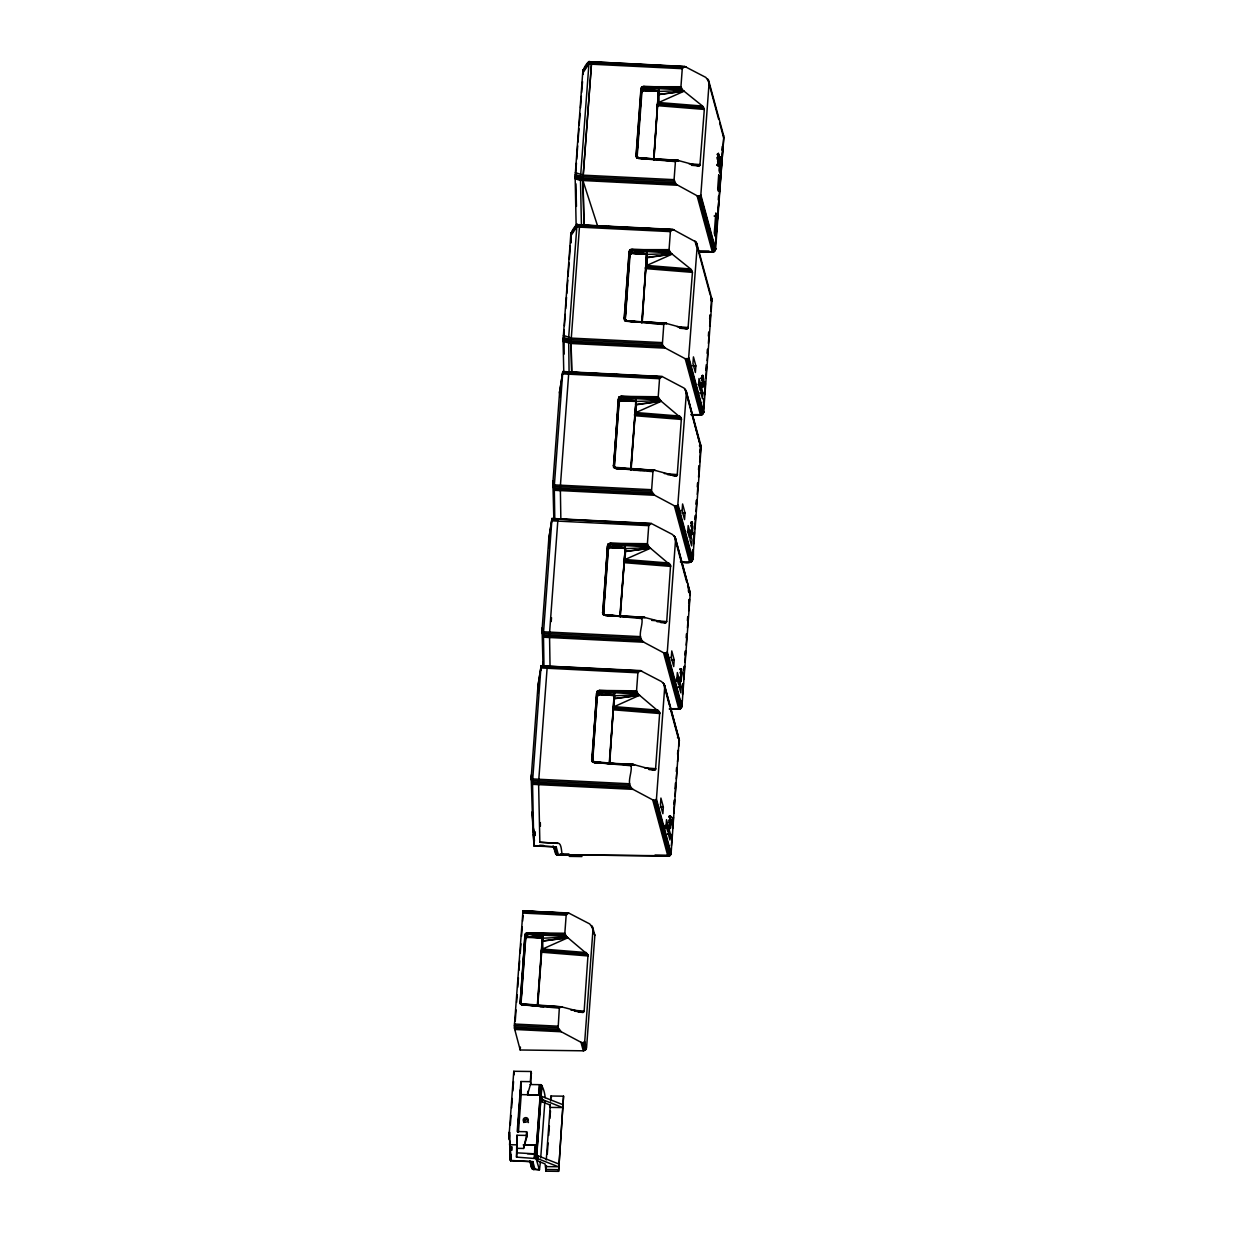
<?xml version="1.0" encoding="UTF-8"?>
<svg xmlns="http://www.w3.org/2000/svg" width="1233" height="1233" viewBox="0 0 1233 1233"><rect width="100%" height="100%" fill="white"/><g stroke="black" fill="none" stroke-linecap="round" stroke-linejoin="round"><path stroke-width="1.5" d="M671.076 823.736L670.952 821.44M533.319 829.3L533.103 825.725L533.627 835.496L534.937 835.512L532.718 825.108L531.192 777.869L537.989 685.486L538.189 693.27M543.044 667.161L542.073 629.801L548.839 538.359L549.086 548.022M553.864 520.249L552.893 482.889L559.659 391.431L559.813 397.334M560.861 519.34L560.321 486.727L651.533 491.243L654.661 495.265L674.374 505.777L677.765 505.653L686.442 392.017L684.145 388.133L661.998 376.466L562.818 371.518L554.264 486.434L554.788 519.001M579.757 225.146L577.09 224.452L576.921 225.531L568.644 337.827L569.107 373.861M571.696 372.258L571.095 341.079L563.142 339.029L570.679 236.073C570.34 229.261 584.658 215.744 572.05 232.035M571.711 372.196L571.049 342.435L563.08 340.555L563.142 339.029L571.187 339.522L571.28 337.981L563.358 335.422M575.703 174.408L576.428 163.033M699.034 252.025L713.321 252.071L715.572 249.158L700.837 194.953L709.16 81.979L705.815 77.402L684.716 66.443L589.097 61.65L580.45 178.122L581.406 224.452M576.181 227.226L575.133 176.227L582.67 73.271L582.916 70.697L588.927 62.729L591.563 62.883L582.962 178.276L584.103 226.672M563.758 371.395L563.08 340.555M660.518 400.617L658.222 396.749L621.047 396.363L618.735 397.303L613.572 467.215L654.584 470.266L675.391 475.907L677.194 475.476L681.402 418.326L660.518 400.617L636.428 401.434L635.658 404.856L635.704 401.403L619.166 400.879L614.388 467.369L615.93 468.355L628.845 469.126M629.046 252.025L630.125 253.967L625.301 319.378L626.765 321.258L625.008 319.347L629.647 254.692L630.787 253.15L646.786 254.445L646.77 265.449L690.634 268.979L692.437 272.37L688.029 328.394L686.242 328.826L665.435 323.185L624.931 320.75L624.16 318.268L629.046 252.025L630.171 249.636L669.057 249.652L670.613 252.873L690.634 268.979M636.814 157.809L653.66 158.857L653.922 159.751L658.422 91.381L642.655 90.209L641.514 91.766L636.875 156.406L638.632 158.379L637.168 156.452L641.992 91.026L640.913 89.1L642.054 86.711L680.94 86.726L682.496 89.932L702.517 106.038L704.32 109.429L699.912 165.453L698.125 165.885L677.318 160.244L636.814 157.809L636.028 155.327L640.913 89.1M524.811 935.616L520.881 1003.832L522.545 1004.849L533.627 1005.465L522.53 1004.895L520.773 1002.938L525.813 935.323L527.616 934.321L566.394 936.448L588.018 954.82L584.149 1011.122L583.039 1012.432L561.215 1006.775L520.187 1003.708L525.35 933.797L527.662 932.857L564.837 933.242L566.394 936.448M597.959 762.641L593.335 762.117L592.487 760.53L597.527 692.915L599.33 691.913L638.108 694.04L659.732 712.412L655.524 769.562L653.737 770.009L632.93 764.368L593.505 762.318L591.917 761.3L597.065 691.389L599.377 690.449L636.552 690.834L638.108 694.04M607.376 546.08L603.446 614.296L605.11 615.313L614.327 615.837L605.095 615.359L603.338 613.402L608.378 545.787L610.165 544.786L648.959 546.913L670.582 565.284L666.714 621.586L665.589 622.896L643.765 617.224L604.355 615.175L602.752 614.173L607.915 544.246L610.227 543.321L647.402 543.707L648.959 546.913M636.151 397.735L630.695 469.172L615.945 468.155L614.157 466.444L619.197 398.829L621 397.827L659.778 399.954M619.767 396.625L620.954 400.001L636.074 401.203L619.983 400.478L619.197 402.05L620.923 400.54L621.047 396.363L658.391 397.843M630.618 249.544L630.048 254.954L630.032 251.732L631.835 250.746L670.613 252.873M682.496 89.932L643.718 87.805L641.915 88.807L641.514 91.766L643.672 90.24L659.146 91.412L683.236 90.595M670.922 820.5L669.473 815.892L670.166 817.926M671.122 821.255L670.259 815.892L670.613 817.633M681.941 672.925L681.001 681.51L680.308 676.624L681.032 680.215L681.88 671.8L681.448 668.98L680.323 668.764L681.726 672.478M681.325 668.795L681.202 670.012M691.913 524.842L691.929 521.806L692.776 528.402L691.836 534.552L691.127 529.666L691.852 533.257L692.592 526.414L691.482 522.021M702.81 378.87L703.596 378.885C703.457 400.324 700.082 373.167 702.949 385.867C704.891 381.737 701.623 370.023 703.396 378.439L702.209 376.096M719.055 156.915L718.654 154.572L717.406 154.788L718.438 153.2L719.209 156.237L718.361 164.652L717.637 161.045L718.33 165.931L719.271 157.362M718.269 154.788L718.222 153.601M537.496 1006.328L542.767 934.244L527.647 933.396L525.088 934.706L520.064 1002.783L522.391 1004.602L535.446 1005.573M643.765 617.224L604.956 615.067L602.629 613.248L607.638 545.171L610.196 543.845L625.316 544.693L625.254 547.837L619.891 615.93L605.126 615.113L603.569 614.327L608.455 548.007L607.915 544.246M654.584 470.266L615.776 468.108L613.448 466.29L618.92 397.951L619.983 398.151L619.983 400.478L619.166 400.879L618.735 397.303M609.21 763.921L614.481 691.821L599.361 690.989L596.803 692.299L591.778 760.376L594.106 762.194L617.116 763.813M641.715 322.753L646.986 250.653L631.866 249.806L629.308 251.116L624.283 319.193L626.611 321.012L642.254 322.322L624.931 320.75M653.829 159.812L658.869 87.713M540.439 1161.763L539.484 1169.778L534.937 1169.346L532.872 1161.686L510.57 1160.792L509.768 1140.54M669.442 822.581C670.706 819.267 669.658 825.709 668.748 820.238M702.286 385.42L702.671 381.244L701.284 377.868M702.055 379.07L702.07 377.868L702.671 381.351M718.407 158.672C718.115 162.355 716.912 151.366 718.454 159.535M509.645 1144.471L510.292 1150.297L511.603 1150.312L511.541 1147.43L510.231 1147.414L509.167 1134.345L513.776 1071.277L531.084 1071.492L530.776 1083.252L527.524 1094.688L540.177 1095.058L536.478 1145.103L523.208 1144.933M509.799 1132.387L509.399 1139.909L509.152 1135.208M608.008 546.666L608.331 547.837L610.135 546.959L625.254 547.837L620.045 616.793M702.625 384.866L702.841 381.305M670.937 822.426C671.646 828.653 667.777 830.086 670.86 824.399M700.837 194.953L699.157 196.309L697.092 195.754L676.038 184.241L582.916 179.633L591.455 64.162L588.819 64.008L582.67 73.271M514.392 1025.579L522.962 910.956L568.613 912.975L589.713 923.933L593.058 928.511L584.735 1041.484L586.23 1048.99L583.286 1050.809L520.203 1049.992L514.5 1028.507L514.392 1025.579L558.148 1027.736L561.277 1031.759L580.99 1042.27L583.055 1042.825L584.735 1041.484M678.689 746.427L678.844 738.69L664.109 684.099L661.427 681.525L640.328 670.567L541.071 665.82L532.517 782.046L533.565 832.599M678.982 742.605L678.844 738.69M554.511 850.801L556.931 854.885L669.766 855.764L671.137 852.959L679.029 741.418M689.817 595.477L690.033 592.272L674.96 536.971L672.278 534.382L651.178 523.424L551.999 518.446L543.445 633.346L543.984 667.053M701.13 447.271L700.961 448.242L686.211 391.015M710.979 300.266C712.35 302.933 711.318 299.28 710.886 297.769L711.98 299.773L710.747 296.937M711.811 301.16L711.349 297.507M723.417 137.31L723.232 134.567L723.833 137.926L714.816 250.993L699.943 196.124M533.273 815.614L532.718 825.108M571.187 339.522L571.095 341.217L663.061 345.764L665.496 348.168L685.209 358.695L688.6 358.572L697.292 244.92L695.905 241.93L672.833 229.384L577.013 224.699L570.91 233.499L576.921 225.531L579.572 225.685L579.448 227.134L670.398 231.619L672.833 229.384M586.415 952.57L542.551 949.04L542.335 937.619L537.326 1005.465L522.545 1004.849L519.925 1001.859M658.129 710.146L614.265 706.632L614.049 695.212L609.749 763.489L592.426 761.932M671.369 253.536L647.001 254.43L647.217 257.712L672.139 254.168L646.77 265.449L646.554 254.044L642.254 322.322L626.611 321.012L624.16 318.268M702.517 106.038L658.653 102.524L658.437 91.103L653.598 159.812M570.679 236.073L576.813 226.81L579.464 226.964L571.172 339.645L662.383 344.146L663.061 345.764M554.295 514.947L553.941 519.848L554.234 509.368M564.144 329.658L564.097 354.148M564.421 325.851L565.269 314.415M565.685 308.697L566.533 297.261M566.81 293.454L567.796 280.107M568.074 276.3L569.06 262.968M569.338 259.146L570.324 245.814M576.705 159.227L577.691 145.895M577.969 142.072L578.955 128.741M579.233 124.934L580.08 113.498M580.496 107.78L581.344 96.344M581.622 92.537L582.546 81.625M515.24 1021.232L516.072 1009.904M516.627 1002.352L517.197 994.8M517.752 987.248L518.446 977.8M519.001 970.248L519.694 960.8M520.249 953.248L520.942 943.8M521.513 936.248L522.206 926.815M522.622 921.143L523.039 915.487M510.354 1124.866L511.048 1115.449M511.603 1107.928L512.296 1098.511M512.851 1090.974L513.544 1081.557M509.63 1143.9L510.57 1160.792L511.109 1154.658M554.85 847.163L556.931 854.885L558.272 854.531L556.206 846.886L533.889 845.977L534.444 839.812M511.603 1150.312L511.88 1146.613M534.937 835.512L535.214 831.797M550.704 621.602L550.981 617.825M551.228 621.509L551.521 617.702M520.203 1049.992L520.418 1047.048M539.283 1169.393L536.093 1158.604L516.504 1157.124L516.935 1135.269L526.383 1135.393L526.799 1136.996L523.563 1148.447L517.228 1148.355L516.843 1153.595L516.827 1152.824L534.475 1153.826L527.431 1153.734M530.776 1083.252L530.344 1081.649L520.896 1081.526L517.213 1131.57L526.645 1131.709L526.799 1136.996M518.476 1131.879L521.205 1094.611L520.896 1081.526M516.504 1157.124L516.827 1152.824M523.563 1148.447L527.077 1133.297M527.524 1094.688L527.77 1091.297M530.344 1081.649L531.084 1071.492M526.383 1135.393L526.645 1131.709M537.727 1006.344L542.659 938.205L567.134 937.111M531.839 1163.921L532.425 1169.161L539.484 1169.778M534.166 1158.126L535.137 1144.887L536.478 1145.103M538.836 1094.842C537.742 1075.777 544.416 1087.29 545.156 1097.647M534.706 1158.172L535.692 1144.918M539.376 1094.873L540.116 1084.716M563.204 853.899C560.876 857.659 562.664 843.156 558.056 843.233M535.245 1158.265L536.216 1145.025M539.9 1094.966L540.655 1084.809M535.708 1158.419L541.117 1084.948M536.093 1158.604L541.503 1085.148M536.355 1158.82L541.78 1085.364M536.494 1159.051L541.904 1085.595M550.612 1101.131L550.981 1096.014L563.558 1096.183L558.595 1171.35L546.034 1171.196L545.063 1163.921L538.05 1161.178L537.326 1158.496L537.542 1155.629L558.564 1163.89M541.688 1099.312L562.71 1107.573L550.149 1107.404L549.425 1104.737L542.412 1101.978L541.904 1096.43L562.926 1104.691M542.412 1101.978L542.628 1099.112M540.717 1158.003L544.878 1101.423M546.265 1159.976L550.35 1104.537M546.034 1171.196L546.45 1165.539M547.282 1154.242L548.115 1142.929M548.67 1135.408L549.363 1125.991M549.918 1118.454L550.473 1110.918M558.148 1027.736L559.32 1008.147L561.215 1006.775M564.837 933.242L566.163 915.194L568.613 912.975M558.595 1171.35L563.558 1096.183M597.959 762.595L593.273 762.148L592.272 760.021L596.525 693.208M630.695 469.172L615.914 468.401L613.942 465.935L618.195 399.122M665.435 323.185L626.765 321.32L625.1 320.241L629.678 252.611M681.664 88.992L643.749 86.865L641.191 88.175L636.166 156.267L638.632 158.379L636.752 156.375L641.545 89.67M586.538 1048.158L594.861 935.2L593.705 932.996M630.88 469.835L636.074 401.203L620.954 400.001M609.441 763.936L614.373 695.797L638.864 694.703M620.291 616.793L625.223 548.654L649.699 547.575M631.111 469.835L636.043 401.696M641.961 322.753L646.893 254.614M664.109 684.099L664.772 686.103L656.449 799.076L654.769 800.417L652.704 799.863L632.991 789.351C625.408 784.049 632.575 772.968 631.034 765.739L632.93 764.368M636.552 690.834L637.877 672.786L640.328 670.567M674.96 536.971L675.622 538.96L667.3 651.933L665.604 653.29L663.554 652.735L643.826 642.223C636.259 636.922 643.41 625.825 641.869 618.596L642.177 617.748L604.355 615.175M647.402 543.707L648.728 525.659L651.178 523.424M651.533 491.243L653.012 470.79L614.08 467.831M658.222 396.749L659.547 378.701L661.998 376.466M662.383 344.146L663.847 323.709L626.01 321.135M669.057 249.652L670.398 231.619M676.038 184.241L674.081 179.664L675.422 161.615L677.318 160.244M680.94 86.726L682.265 68.678L684.716 66.443M671.291 657.543L671.769 650.932L674.204 659.963L673.727 666.575L671.291 657.543L669.719 657.528M682.111 510.585L682.589 503.973L685.024 513.005L684.546 519.617L682.111 510.585L680.539 510.57M663.354 807.091L662.876 813.703L660.441 804.671L660.919 798.059L663.354 807.091L660.21 807.045M695.874 365.908L695.381 372.52L692.946 363.504L693.439 356.892L695.874 365.908L692.715 365.877M665.404 828.607L665.62 825.663L668.132 825.694L667.7 831.581L666.082 825.571L666.514 819.668L668.132 825.694M676.254 681.464L676.47 678.52L678.982 678.551L678.551 684.454L676.917 678.427L677.349 672.54L678.982 678.551M689.802 531.608L689.37 537.496L687.737 531.469L688.184 525.582L689.802 531.608L687.29 531.562M700.637 384.511L700.205 390.399L698.587 384.388L699.019 378.5L700.637 384.511L698.125 384.48M670.413 834.109L669.966 840.012L668.348 833.986L668.779 828.098L670.413 834.109L667.253 834.078M681.248 686.981L680.816 692.869L679.198 686.858L679.63 680.97L681.248 686.981L678.104 686.935M702.918 392.942L702.486 398.829L700.853 392.818L701.3 386.915L702.918 392.942L699.758 392.895M716.62 216.052L715.125 236.166L714.292 233.099L715.787 212.97L716.62 216.052L714.092 216.022M715.741 234.301L716.034 230.479M717.02 217.085L717.298 213.263M718.284 199.885L718.562 196.062M719.409 184.596L719.841 178.847M720.673 167.38L720.966 163.557M721.952 150.179L722.23 146.342M671.353 838.409L671.646 834.587M672.632 821.209L672.91 817.387M673.896 803.993L674.174 800.171M675.021 788.704L675.453 782.97M676.285 771.488L676.578 767.666M677.564 754.288L677.842 750.465M681.217 704.659L681.495 700.837M682.481 687.459L682.774 683.637M683.76 670.243L684.038 666.421M684.885 654.954L685.163 651.132M686.149 637.738L686.427 633.916M687.413 620.538L687.706 616.716M688.692 603.322L688.97 599.5M692.329 553.879L692.607 550.057M693.593 536.679L693.871 532.856M694.857 519.463L695.135 515.641M695.982 504.174L696.275 500.351M697.261 486.958L697.539 483.136M698.525 469.758L698.803 465.935M699.789 452.542L700.082 448.72M703.442 402.975L703.735 399.153M704.721 385.759L704.999 381.937M705.846 370.47L706.262 364.737M707.11 353.255L707.388 349.432M708.374 336.054L708.667 332.232M709.653 318.838L709.931 315.016M715.756 241.622L716.604 230.17M717.036 224.437L717.868 212.985M718.161 209.163L719.147 195.785M719.425 191.963L720.411 178.6M720.689 174.778L721.536 163.326M721.952 157.593L722.8 146.126M671.369 845.746L672.216 834.279M672.648 828.545L673.48 817.094M673.773 813.271L674.759 799.909M675.037 796.086L676.023 782.708M676.301 778.886L677.148 767.435M677.564 761.701L678.412 750.25M682.08 700.514L680.616 708.636L669.319 709.067M682.496 694.796L683.344 683.329M683.621 679.506L684.608 666.144M684.901 662.321L685.733 650.854M686.164 645.136L687.012 633.67M687.428 627.936L688.276 616.485M688.692 610.751L689.54 599.284M682.049 562.125C692.9 565.269 694.148 559.058 693.177 549.748M693.609 544.015L694.456 532.548M694.734 528.741L695.72 515.363M695.998 511.541L696.845 500.089M697.261 494.356L698.109 482.889M698.541 477.171L699.373 465.704M699.666 461.882L700.652 448.519M703.457 410.296L704.305 398.829M704.582 395.022L705.43 383.555M705.862 377.822L706.694 366.371M707.125 360.637L707.973 349.17M708.389 343.452L709.237 331.985M709.653 326.252L710.501 314.8M710.778 310.978L711.472 298.232M699.157 196.309L714.154 251.655L715.618 248.958L723.725 137.279M665.604 653.29L680.616 708.636L681.988 705.831L690.141 595.2M701.099 447.949L692.807 558.873L691.436 561.678L676.439 506.331M711.95 300.852L703.565 412.577L701.454 414.997L692.884 415.043M613.942 465.935L615.914 468.401L613.31 465.35M542.767 663.385L542.982 661.998M675.422 161.615L638.463 158.348L661.505 159.689M542.998 941.103L567.92 937.758L542.551 949.04L542.566 938.02L525.782 937.373L521.004 1003.878L537.696 1005.511M659.1 94.571L684.022 91.242L658.653 102.524L658.838 88.622L643.179 86.433M625.563 551.552L650.485 548.223L625.116 559.505L625.116 548.485L609.117 547.19L607.699 546.219L608.085 544.909L610.135 546.959L608.378 549.009L610.119 547.221L625.609 548.392L625.116 559.505L668.964 563.019M697.092 195.754L712.412 252.21L714.339 251.44L715.679 248.388M715.202 249.266L714.493 250.731M688.06 359.05L702.949 413.918L703.812 411.329L702.286 414.581L687.274 359.25M677.225 506.146L692.098 561.015L692.961 558.41L692.484 559.289M664.618 653.166L679.784 709.052L680.308 706.786M666.39 653.105L681.279 707.973L682.142 705.368L679.599 708.682L671.029 708.713M654.769 800.417L669.766 855.764L671.291 852.496L670.428 855.101L655.555 800.232M670.814 853.375L670.582 854.931L668.24 856.072L556.484 854.639L553.047 845.992M579.664 224.853L579.556 225.855L670.767 230.355M584.026 372.983L568.814 372.119L560.429 485.232L554.357 484.893L553.016 480.731M547.252 666.329L538.574 782.4L539.854 842.185L558.04 843.357M537.557 1005.388L522.36 1004.864L559.32 1008.147M626.611 321.012L663.539 324.556M613.572 467.215L615.93 468.355L631.08 469.018L615.745 468.37L652.704 471.638M604.956 615.067L641.869 618.596M609.749 763.489L594.075 762.456L631.034 765.739M691.066 533.242L692.437 531.192M559.551 392.186L562.818 371.518L559.474 393.065M548.731 539.098L551.999 518.446L548.654 539.992M537.881 686.226L541.148 665.573L541.272 669.658M537.804 687.12L541.179 665.943L547.252 666.282M658.838 88.622L658.437 90.841L642.054 86.711M631.311 249.374L646.955 251.563L646.57 253.782L630.171 249.636M635.719 401.126L619.937 400.232L618.519 399.276L618.92 397.951L621.031 396.903L636.12 398.644L635.719 400.864L619.336 396.733M527.077 932.949L542.736 935.138L542.335 937.357L526.553 936.726L525.35 933.797M609.641 543.414L625.301 545.602L624.9 547.822L608.501 543.691M598.791 690.542L614.45 692.73L614.049 694.95L599.284 694.102L597.126 695.874L592.719 761.47L609.302 763.057L609.873 764.244M691.05 534.536L692.669 530.853M669.211 828.468L669.997 826.973M582.993 70.327C598.036 52.218 580.928 66.166 583.117 74.396M712.628 251.964L713.707 251.039L713.321 252.071L698.155 196.186M692.9 558.981L690.804 561.863L680.339 561.863M679.275 708.127L678.874 709.191L663.554 652.735M653.767 800.294L668.949 856.18L669.319 855.163L667.839 855.949L652.704 799.863M554.295 847.009L556.376 854.762L557.331 853.822M715.618 248.958L715.356 250.037L700.483 195.631M703.75 411.884L701.454 414.997L686.288 359.127M533.195 1169.238L530.961 1161.825M671.23 853.066L670.105 854.854M530.591 1076.347L531.515 1073.08M669.781 826.603L669.272 827.204L670.444 827.035M682.65 67.414L591.439 62.914L591.732 61.804L683.498 66.628M577.121 224.822L579.741 224.606M680.693 680.57L680.847 681.34M703.704 412.099L703.38 413.086L688.6 358.572M682.034 706.139L681.71 707.141L666.945 652.611M637.23 157.963L638.632 158.379L636.028 155.327M625.347 320.888L626.765 321.32L624.484 318.422L626.78 321.073M614.512 467.985L615.914 468.401M603.692 614.943L616.146 615.868L605.11 615.313L602.49 612.308M592.842 762.071L631.342 764.876L593.505 762.318M521.127 1004.479L559.628 1007.284L520.696 1004.34M688.954 357.894L703.55 411.992L701.253 414.642L690.773 414.642M678.119 504.975L692.715 559.088L690.418 561.724L689.509 561.847L674.374 505.777M667.3 651.933L681.895 706.031L679.984 708.821L669.519 708.821M656.449 799.076L671.045 853.174L667.839 855.949M629.755 254.877L631.789 253.181L647.263 254.337L646.955 251.563M597.25 696.044L599.284 694.349L614.758 695.52L614.45 692.73M525.535 938.452L527.57 936.756L543.044 937.928L542.736 935.138M609.225 763.073L601.627 762.903L609.025 763.258M669.303 817.479L670.844 817.094M680.508 679.892L680.909 680.077M658.376 94.833L658.792 91.18L641.884 90.857L641.453 87.266M598.097 690.711L597.543 696.136L598.313 694.564L614.404 695.289L614.712 698.479L639.542 695.273L614.265 706.632L614.281 695.612L598.282 694.318L597.065 691.389M642.485 86.603C644.273 88.714 640.312 93.785 642.809 90.703L643.641 90.518L643.765 86.341L681.109 87.82M608.948 543.583L609.164 547.437L607.977 548.747M526.383 933.119L525.828 938.544L525.443 936.201M625.301 551.428L625.239 548.161L608.331 547.837M636.29 157.192L636.351 155.481L637.723 158.009L654.137 159.381M624.422 320.133L625.979 320.796M602.752 614.173L602.814 612.462L605.11 615.313L603.261 614.789M591.917 761.3L591.655 759.436M520.187 1003.708L520.249 1001.997L522.561 1004.648L521.79 1004.725M629.647 254.692L631.774 253.459L646.909 254.121L647.233 257.312L672.062 254.106M618.796 401.788L620.091 400.725M597.126 695.874L599.253 694.626L599.377 690.449L636.721 691.929M525.412 938.282L527.539 937.034L542.69 937.712L542.998 940.887L567.827 937.681M582.793 71.73L588.927 62.729M570.802 234.532L576.921 225.531M589.097 61.65L582.916 70.697L589.02 61.897L591.778 62.174M570.91 233.499L577.09 224.452M646.508 257.759L646.786 254.445M653.413 159.149L646.03 158.764L653.891 159.242M632.298 321.597L641.776 321.798M681.988 705.831L680.169 708.019M690.804 561.863L675.437 506.208M636.752 156.375L637.862 157.855M603.122 612.893L604.309 614.835M594.152 762.056L591.963 759.59L593.474 761.963M533.627 1005.481L522.53 1004.895L520.449 1003.308L521.744 1004.371M691.096 523.131L691.698 524.719M680.539 670.135L681.063 670.089M636.382 404.594L635.935 412.546L679.799 416.06M639.634 695.35L614.712 698.679M670.166 828.638L669.519 823.428L669.935 826.865M669.226 250.761L631.897 249.282L631.774 253.459L630.001 253.782L629.57 250.207M526.599 936.972L525.782 937.373L525.535 934.46L527.57 936.51L526.707 937.219M717.698 164.575L717.991 163.619M690.989 561.061L691.775 560.753M690.31 593.828L690.31 594.214M701.962 412.731L702.748 412.531L702.456 414.38L700.544 415.136L685.209 358.695M534.937 1169.346L533.596 1169.701L531.515 1161.979M615.175 468.216L631.419 469.403M556.946 854.022L555.328 853.606M533.627 1168.838L532.024 1168.56L533.149 1169.439L529.712 1160.792L531.562 1167.682L531.192 1165.601M683.93 91.165L659.1 94.371L658.669 91.504M661.212 401.187L636.382 404.393L635.935 412.546L661.304 401.264L636.382 404.794L635.951 401.526M650.392 548.146L625.563 551.351L625.116 548.485M700.945 414.072L701.839 413.98M614.281 695.612L614.358 698.864M542.566 938.02L542.643 941.288M675.114 160.891L678.905 160.614L665.65 160.413M641.576 617.872L645.275 617.563M628.83 765.138L634.517 764.722L623.158 764.552M717.375 153.955L718.161 153.971M717.375 154.433L718.145 154.449M717.606 154.51L718.392 154.526M717.714 157.547L716.928 157.547L717.544 159.828M717.668 159.026L718.454 159.042M717.329 164.143L718.115 164.159M717.837 164.39L717.236 165.345L718.176 165.777M717.452 164.498L718.485 164.59M717.144 164.898L717.93 164.914M718.022 165.006L718.808 165.006M717.236 165.345L718.022 165.345M717.868 165.53L718.654 165.546M699.419 250.962L708.99 251.085M698.834 251.655L713.136 251.702L715.525 249.22M702.425 375.248L703.349 375.911M701.947 376.034L702.995 376.096M701.808 376.312L703.118 376.45M702.456 376.959L703.457 376.759M702.533 377.637L703.55 377.76M702.132 377.914L701.346 377.914L702.009 380.565M701.223 378.207L702.009 378.207M701.223 378.701L702.009 378.716M701.962 380.196L702.748 380.196M702.64 382.23L703.426 382.245M702.795 382.554L703.581 382.569M701.962 383.139L701.253 384.604L702.255 386.438M702.579 383.201L703.365 383.216M701.346 382.692L702.178 383.617M702.733 383.756L703.519 383.771M702.502 384.095L703.288 384.095M701.253 384.604L702.24 384.434M702.394 384.835L703.411 384.881M701.392 383.602L702.332 385.143M701.546 385.128L702.44 385.682M701.392 385.898L702.178 385.914M681.88 512.959L685.024 513.005M690.927 522.206L692.376 522.345M690.865 522.576L691.651 522.576M691.728 522.992L692.514 522.992M690.865 523.054L692.16 523.193M690.896 523.409L692.283 523.547M691.836 523.84L692.622 523.84M691.605 524.056L692.391 524.056M691.559 531.932L692.576 531.962M691.451 532.517L692.237 532.533M690.819 532.764L691.605 532.779M691.328 532.933L692.453 532.887M690.942 533.103L691.99 533.195M691.528 533.612L692.314 533.627M690.727 533.951L691.513 533.966M691.374 534.151L692.16 534.151M690.881 534.382L691.99 534.475M671.06 659.917L674.204 659.963M680.323 668.764L681.448 668.98M680.107 669.165L681.541 669.303M680.046 669.534L680.832 669.534M680.246 680.2L681.155 680.154M679.815 680.477L680.601 680.493M679.907 680.909L681.325 681.109M680.215 681.495L681.171 681.417M669.473 815.892L670.598 816.107M669.257 816.292L670.043 816.308M669.92 816.431L670.706 816.431M669.195 816.662L669.981 816.678M669.195 817.14L670.49 817.279M669.504 821.733L670.29 821.748M669.488 822.241L670.274 822.241M669.365 822.519L670.228 822.581M664.51 825.54L666.082 825.571M669.272 827.204L670.32 827.281M668.964 827.605L669.75 827.62M669.858 827.697L670.644 827.713M669.057 828.052L669.843 828.052M669.704 828.237L670.49 828.237M560.275 853.868L568.952 853.976M655.031 855.085L668.425 855.255M530.159 1084.547L539.576 1084.67M540.177 1095.058L521.205 1094.611M523.825 1144.748L535.137 1144.887M516.226 1144.825L510.169 1144.748L510.231 1147.414M545.787 1166.603L558.349 1166.757L537.326 1158.496M545.572 1169.47L558.133 1169.639M651.872 323.308L667.038 323.539L651.825 323.246M633.454 470.282L641.037 470.405M665.589 160.336L678.813 160.583M635.319 470.22L644.767 470.405M623.097 764.491L634.425 764.691M540.039 1006.683L543.83 1006.76M647.556 544.801L610.227 543.321L610.135 546.959L624.9 548.084M565.007 934.352L527.662 932.857L527.57 936.51L542.335 937.619M646.046 158.641L653.752 159.227M618.041 615.853L605.11 615.313L603.014 613.772L604.124 615.02M601.658 762.749L609.534 763.859M667.038 159.936L678.104 160.398M651.471 322.707L666.221 323.339M635.103 469.557L655.386 470.42M620.584 616.361L644.551 617.379M622.65 764.044L633.716 764.522M539.869 1005.974L562.001 1006.929M599.192 62.59L618.087 63.53M623.759 63.808L642.64 64.733M648.311 65.025L667.207 65.95M674.759 66.335L686.103 66.89M591.331 64.193L682.265 68.678M583.147 175.163L674.081 179.664M583.039 176.704L674.251 181.22M582.962 178.276L674.944 182.823M677.379 185.243L580.404 180.403L575.071 178.754M579.649 225.023L671.631 229.569M583.533 225.331L602.428 226.271M608.1 226.548L626.996 227.488M634.548 227.858L651.548 228.706M659.116 229.076L674.22 229.831M571.264 338.104L662.213 342.604M571.049 342.558L664.155 347.167M571.033 343.498L665.496 348.168M568.814 372.119L660.78 376.651M591.593 373.368L608.593 374.2M616.146 374.57L633.145 375.418M640.713 375.788L657.713 376.635M659.932 377.437L562.649 372.597M659.547 378.701L562.541 373.876M651.363 489.686L560.429 485.201L560.321 486.773L554.264 486.434L552.939 481.795M652.226 492.846L554.187 488.006L552.893 482.889M653.32 494.263L554.141 489.347L552.862 483.829M560.198 490.58L654.661 495.265M649.961 523.609L551.922 518.692M649.097 524.395L552.03 518.816M648.728 525.659L551.721 520.804M640.543 636.644L543.537 631.805L542.196 627.643M640.713 638.201L543.445 633.346L542.119 628.722M641.391 639.804L543.368 634.918L542.073 629.801M642.485 641.222L543.321 636.274L542.042 630.741M643.826 642.223L543.306 637.199L542.027 631.388M547.144 666.205L641.715 671.014M638.262 671.523L540.979 666.652M637.877 672.786L540.871 667.932M629.709 783.772L532.687 778.948L531.346 774.771M629.863 785.329L532.594 780.489L531.269 775.85M630.556 786.931L532.517 782.046L531.223 776.929M631.65 788.349L532.471 783.402L531.192 777.869M632.991 789.351L532.456 784.327L531.176 778.516M522.962 910.956L567.396 913.16M538.297 911.85L523.177 910.725M543.892 912.127L562.541 913.052M522.777 911.773L566.548 913.93M522.638 913.052L566.163 915.194M514.454 1024.037L557.979 1026.18M514.408 1027.151L558.842 1029.339M514.5 1028.507L559.936 1030.757M514.654 1029.447L561.277 1031.759M632.329 321.366L641.545 322.075M601.642 762.842L609.364 763.335M583.286 175.163L575.349 172.62M583.055 179.633L580.404 179.479L575.133 176.227L583.178 176.704M583.101 178.276L575.133 176.227M646.986 250.653L669.796 251.933M571.049 343.36L563.065 341.572M562.741 371.765L568.922 372.243M658.946 399.014L620.461 396.456M560.198 490.626L554.126 490.287L552.846 484.477M551.829 519.509L557.886 519.864L549.502 633.7L550.041 666.298M625.316 544.693L648.126 545.972M614.481 691.821L637.276 693.116M539.838 842.324L557.501 843.326M539.761 845.221L543.553 845.437M533.627 835.496L533.858 845.607L556.206 846.886M542.767 934.244L565.562 935.523M532.872 1161.686L510.524 1160.423L510.292 1150.297M658.792 90.857L642.655 90.209L641.237 89.238L641.638 87.928L643.672 89.978L658.437 91.103M637.661 158.04L636.552 156.791L638.494 158.086L676.424 160.259M646.924 253.798L630.787 253.15L629.354 252.179L629.755 250.869L631.805 252.919L646.554 254.044M641.73 321.89L664.541 323.2M615.776 468.108L653.69 470.282M614.404 694.98L597.666 690.819M542.69 937.388L525.952 933.227M522.391 1004.602L560.321 1006.791M638.494 158.086L675.73 160.768L637.893 158.194M614.049 695.212L599.284 694.102L597.25 692.037L597.496 694.965L597.157 693.794M657.466 103.372L703.473 107.086M657.158 104.528L704.12 108.304M657.174 105.637L704.32 109.429M688.939 163.696L700.252 164.606M692.391 164.852L699.912 165.453M691.466 165.299L699.142 165.916M645.599 266.297L691.59 270.012M645.275 267.469L692.252 271.245M645.291 268.578L692.437 272.37M677.056 326.637L688.368 327.546M680.524 327.778L688.029 328.394M679.599 328.24L687.259 328.857M634.748 413.394L680.755 417.108M634.44 414.55L681.402 418.326M634.456 415.675L681.602 419.451M664.325 473.564L677.534 474.628M667.793 474.72L677.194 475.476M672.586 475.63L676.424 475.938M623.929 560.352L669.935 564.067M623.605 561.508L670.582 565.284M623.636 562.618L670.767 566.409M651.625 620.369L666.714 621.586M656.973 621.679L666.375 622.434M660.765 622.573L665.589 622.896M613.078 707.48L659.085 711.194M612.77 708.636L659.732 712.412M612.786 709.761L659.932 713.537M644.551 767.805L655.864 768.714M649.883 769.115L655.524 769.562M649.005 769.577L654.754 770.024M541.364 949.888L587.37 953.602M541.056 951.059L588.018 954.82M541.071 952.169L588.218 955.96M570.941 1010.074L584.149 1011.122M574.408 1011.214L583.81 1011.969M578.2 1012.108L583.039 1012.432M699.358 445.853L701.13 446.87L699.912 444.019L700.144 447.348M575.087 177.752L580.404 179.479M688.446 591.516L690.295 593.474L690.033 592.272M575.241 174.423L580.543 176.566M563.234 337.226L568.536 339.368M710.963 298.925L711.842 299.449M688.307 590.607L689.802 592.272M677.456 737.735L678.242 738.105L670.32 708.775M563.142 339.029L568.413 342.281M700.051 444.851L701.007 446.546M679.029 740.339L679.198 739.399M669.565 817.14L669.935 818.142M556.484 854.639L553.386 846.424M636.074 400.879L636.12 398.644M625.254 547.837L625.301 545.602M678.967 739.399L679.445 740.617M692.715 559.088L692.53 560.183L677.765 505.653M671.045 853.174L670.86 854.269L656.095 799.739M625.84 320.934L624.792 318.854M593.335 762.117L592.272 760.021M521.621 1004.525L520.557 1002.429M597.728 226.379L582.916 180.557L583.98 226.579M618.827 399.708L619.166 400.879M708.497 79.991L723.756 136.092M707.788 78.989L718.669 119.324M719.656 122.992L722.63 133.996M696.63 242.932L711.888 299.018M695.905 241.93L710.254 295.103M694.98 241.036L696.475 246.585M685.779 390.013L701.038 446.115M685.07 389.012L699.419 442.185M675.391 537.973L690.218 593.073M674.251 535.97L686.611 581.806M687.598 585.475L689.309 592.965M664.541 685.116L679.368 740.201M663.4 683.113L669.334 705.106M670.243 821.378L669.55 819.051L670.151 822.534M581.467 854.839L581.93 856.55L569.369 856.38L568.906 854.669M592.395 926.507L594.861 935.2M591.686 925.521L593.304 931.501M584.38 1042.147L586.23 1048.99M583.841 1042.64L585.752 1049.73M582.053 1042.702L584.211 1050.701M580.99 1042.27L583.286 1050.809M550.981 1096.014L551.444 1097.724M537.542 1155.629L538.266 1158.296M583.055 1042.825L585.074 1050.316M700.514 444.589L700.698 447.332M702.563 375.895L702.656 379.317M513.776 1071.277L514.207 1074.744M570.987 233.129L571.249 242.793M532.348 812.624L532.856 821.348M533.642 834.679L534.166 843.619M510.2 1147.692L510.832 1158.434M509.275 1132.125L509.522 1136.163M553.802 515.086L554.018 518.769M542.905 662.892L543.136 666.776M532.163 811.823L532.779 822.55M533.01 826.973L533.226 830.564M533.427 834.14L534.059 844.898M509.214 1133.266L509.445 1137.35M509.676 1141.773L510.724 1159.714M532.98 828.16L533.966 845.73M509.167 1134.345L509.399 1138.475M509.645 1142.96L510.632 1160.546M575.919 183.809L576.443 206.404M540.316 822.611L540.393 826.264M532.764 813.179L532.779 814.042M516.935 1135.269L517.228 1148.355M528.479 1122.092A2.512 2.266 -15.1 0 1 528.186 1122.631M523.871 1122.585A2.512 2.266 -15.1 0 1 525.011 1119.472A2.512 2.266 -15.1 0 1 528.356 1120.35M523.732 1121.044A4.762 4.285 -15.1 0 1 528.371 1119.996M680.354 672.262L681.063 675.453L680.354 672.262M691.174 525.304L691.883 528.495L691.174 525.304M520.573 1089.433L517.737 1132.033L520.573 1089.433M690.449 534.012L690.018 539.9L691.636 545.911L692.067 540.023L690.449 534.012M718.7 174.87L717.698 188.51L718.438 191.254L719.44 177.598L718.7 174.87M720.041 156.761L719.039 170.401L719.779 173.144L720.781 159.489L720.041 156.761M592.503 760.992L594.244 762.487L592.503 760.992M524.888 1122.092A2.512 2.266 -15.1 0 0 528.14 1119.333A2.512 2.266 -15.1 0 0 524.04 1118.254A2.512 2.266 -15.1 0 0 524.888 1122.092"/></g></svg>
